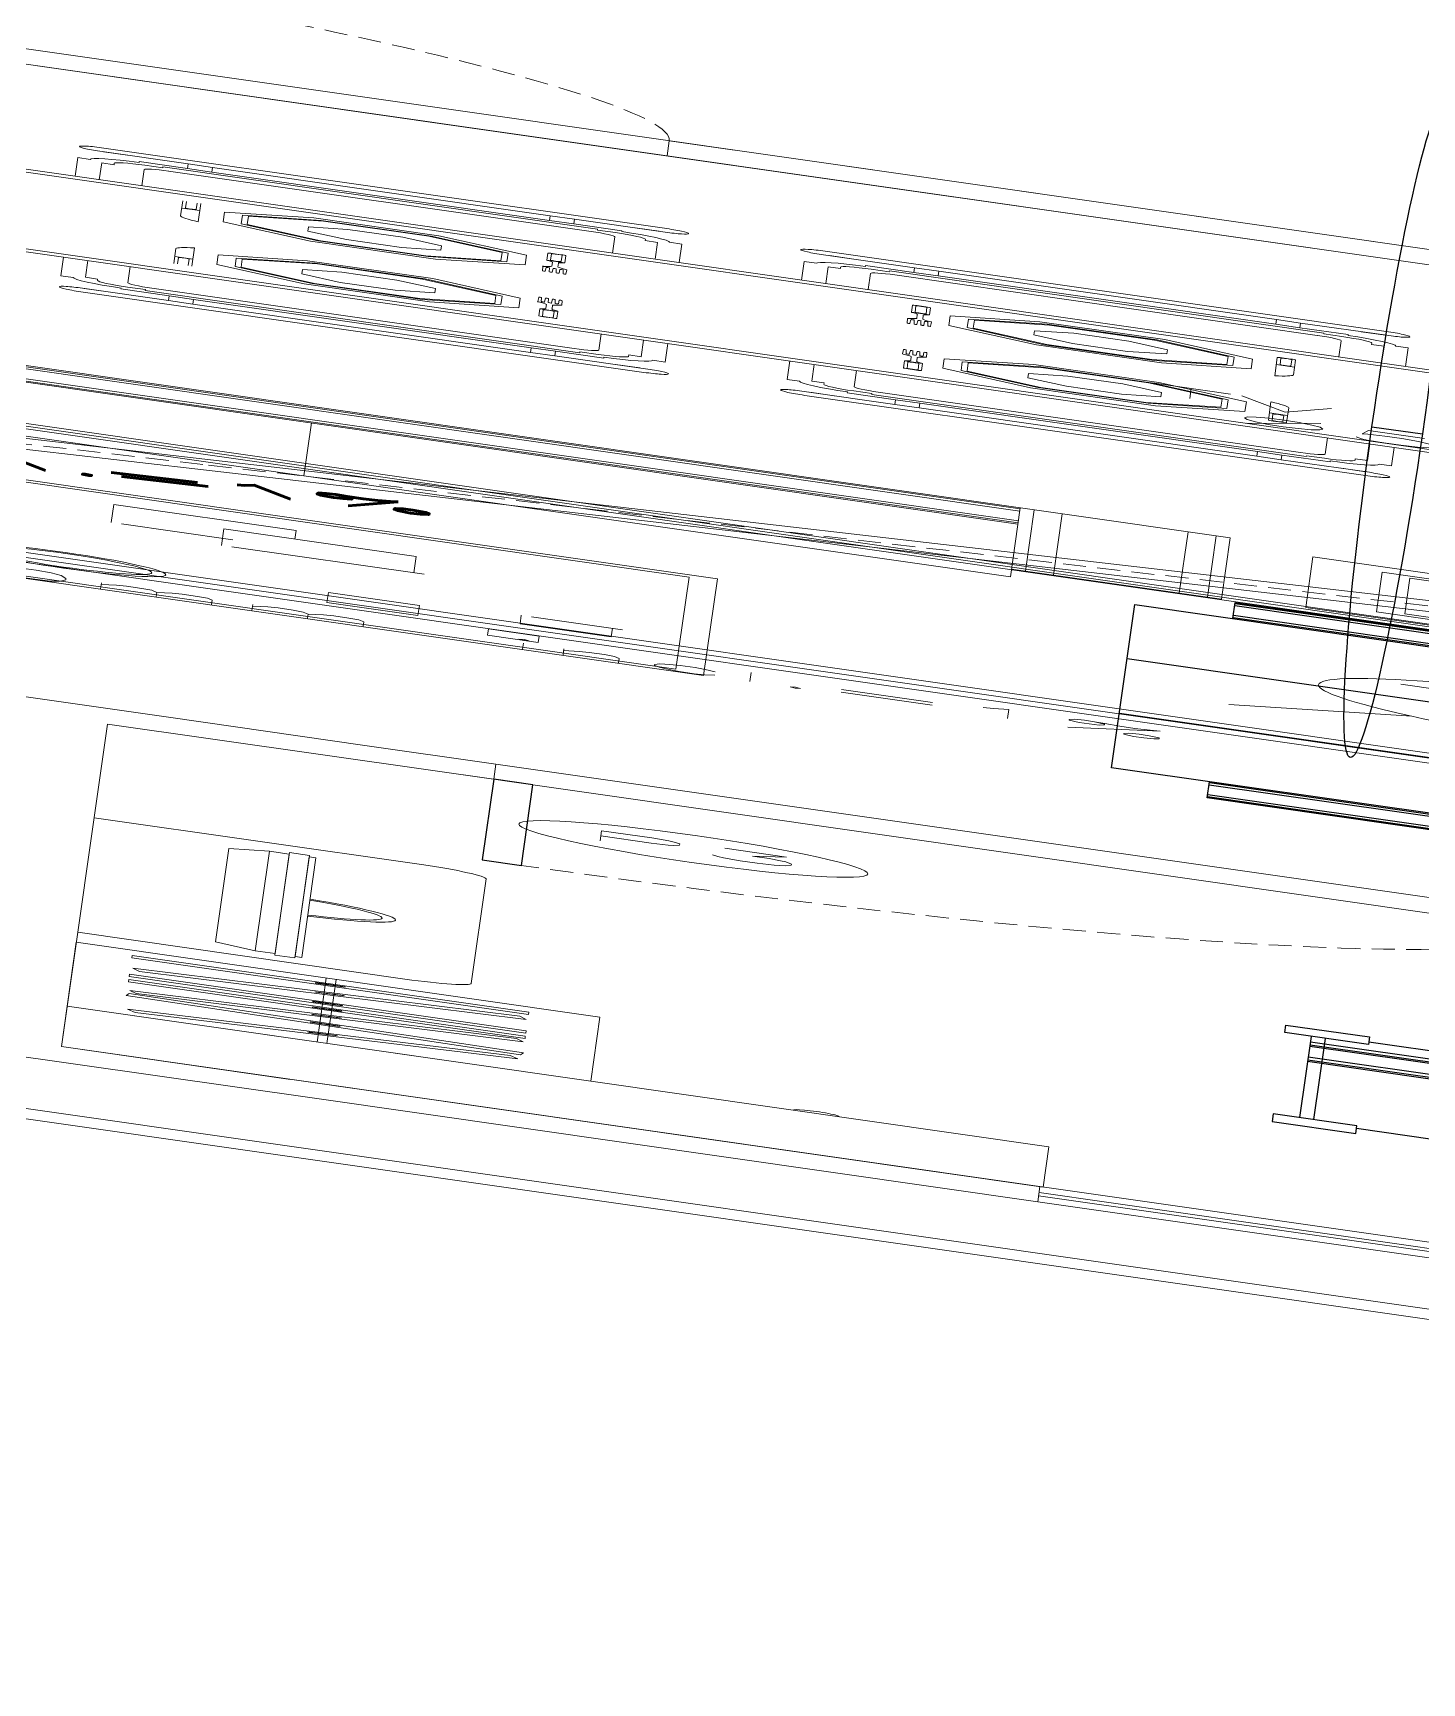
# Model space of a CAD drawing. Header units: millimetres. Extents: x -361192058 to 101130107379, y -14071650034 to 19218552450.
# Drawn here: x -124261.9 to -124199.5, y 39152.1 to 39226.3 of the extents above; entities that cross this region are included whole.
import ezdxf
from ezdxf.enums import TextEntityAlignment as Align

# ---------------------------------------------------------------- set-up
doc = ezdxf.new("R2010")
doc.units = ezdxf.units.MM
doc.header["$LTSCALE"] = 0.5
doc.linetypes.add('HIDDEN2', pattern=[0.1875, 0.125, -0.0625])
for name, color, linetype in [('02', 2, 'Continuous'), ('ARCO', 7, 'HIDDEN2'), ('CONEXAO_ESGOTO', 7, 'Continuous'), ('DIVERSOS', 4, 'Continuous'), ('ESQUADRIAS', 3, 'Continuous'), ('JANELAS_EXTERNO', 1, 'Continuous'), ('JANELAS_INTERNO', 2, 'Continuous'), ('MOBIL-I', 251, 'Continuous'), ('parede', 2, 'Continuous'), ('PISO', 8, 'Continuous'), ('TUBULAÇÃO_ESGOTO', 6, 'Continuous'), ('TXT_0', 7, 'Continuous'), ('TXT_1', 3, 'Continuous')]:
    doc.layers.add(name, color=color, linetype=linetype)
doc.styles.add('ADITIVOCAD', font='ROMANS.shx')
doc.styles.add('ROMANS', font='romans', dxfattribs={"height": 0.1})
doc.styles.get("Standard").update_dxf_attribs({"font": 'txt.shx', "height": 0.12})

# ---------------------------------------------------------------- blocks, each defined once
blk = doc.blocks.new('ADC_PE_AB1')
blk.add_lwpolyline([(0, -0.03), (1, -0.03), (1, 0), (0, 0)], close=True)
at = {"flags": 8}
blk.add_attdef('$PORTA', text='', height=0.09, dxfattribs=at).set_placement((0.5, -0.1569), align=Align.MIDDLE)
blk = doc.blocks.new('CamaSolteiroP_20')
for p, q in [((-40, -185.91), (-40, -4.09)), ((40, -4.09), (40, -185.91)), ((37.72, -189), (-37.72, -189)), ((37.72, -190), (-37.72, -190))]:
    blk.add_line(p, q)
at = {"color": 8}
for p, q in [((28.36, -36.99), (28.36, -190)), ((29.75, -36.99), (29.75, -190)), ((32.55, -36.99), (32.55, -190)), ((18.56, -39.59), (18.56, -190)), ((15.77, -41.86), (15.77, -190)), ((14.37, -42.5), (14.37, -190))]:
    blk.add_line(p, q, dxfattribs=at)
for points in [[(-44.82, -185.91), (-37.72, -185.91), (-37.72, -191.9), (-44.82, -191.9)], [(44.82, -185.91), (37.72, -185.91), (37.72, -191.9), (44.82, -191.9)]]:
    blk.add_lwpolyline(points, close=True)
blk = doc.blocks.new('s1')
for p, q in [((0.7674, 1.4896), (0.7674, 2.0988)), ((0.7674, 2.0988), (2.7072, 2.0988)), ((0.9277, 1.4148), (0.9277, 2.0988)), ((2.5469, 2.0988), (2.5469, 1.4148)), ((2.7072, 2.0988), (2.7072, 1.4896)), ((0.9277, 1.9385), (2.5469, 1.9385)), ((1.4675, 1.9385), (1.4675, 1.4148)), ((2.0072, 1.9385), (2.0072, 1.4148)), ((0.9277, 1.4896), (0.7674, 1.4896)), ((2.7072, 1.4896), (2.5469, 1.4896)), ((2.5469, 1.4148), (0.9277, 1.4148))]:
    blk.add_line(p, q)
at = {"layer": 'PISO'}
for p, q in [((0.7781, 1.4896), (0.7781, 2.0988)), ((0.7995, 1.4896), (0.7995, 2.0988)), ((0.8957, 1.4896), (0.8957, 2.0988)), ((0.9171, 1.4896), (0.9171, 2.0988)), ((2.5576, 2.0988), (2.5576, 1.4896)), ((2.579, 2.0988), (2.579, 1.4896)), ((2.6752, 2.0988), (2.6752, 1.4896)), ((2.6965, 2.0988), (2.6965, 1.4896)), ((0.9277, 2.0881), (2.5469, 2.0881)), ((0.9277, 2.0667), (2.5469, 2.0667)), ((0.9277, 1.9705), (2.5469, 1.9705)), ((0.9277, 1.9492), (2.5469, 1.9492))]:
    blk.add_line(p, q, dxfattribs=at)
blk = doc.blocks.new('Adh_Afn')
blk.add_line((-0.25, 0), (0.25, 0))
blk.add_circle((0, 0), 0.25)
at = {"flags": 8}
for tag, p in [('$AF', (0, 0.0703)), ('$DIAM', (0, -0.0909))]:
    blk.add_attdef(tag, text='', height=0.1, dxfattribs=at).set_placement(p, align=Align.MIDDLE)
blk = doc.blocks.new('APROVADO QUADRA 21.2 MBVII')
at = {"color": 8, "lineweight": 18}
for p, q in [((3992.7758, 2244.1972), (3992.7977, 2244.2034)), ((3992.7977, 2244.2034), (3992.88, 2243.912)), ((3992.9302, 2244.2057), (3992.902, 2243.9042)), ((3992.9528, 2244.2036), (3992.9246, 2243.9021)), ((3992.9302, 2244.2057), (3992.9528, 2244.2036)), ((3992.9609, 2244.1984), (3992.983, 2244.2036)), ((3992.983, 2244.2036), (3993.0526, 2243.9089)), ((3993.0647, 2244.2055), (3993.0647, 2243.9026)), ((3993.0647, 2244.2055), (3993.0874, 2244.2055)), ((3993.0874, 2244.2055), (3993.0874, 2243.9026)), ((3993.1187, 2244.2055), (3993.1187, 2243.9026)), ((3993.1187, 2244.2055), (3993.1414, 2244.2055)), ((3993.1414, 2244.2055), (3993.1414, 2243.9026)), ((3993.182, 2244.1984), (3993.2041, 2244.2036)), ((3993.2041, 2244.2036), (3993.2737, 2243.9089)), ((3993.3036, 2244.2055), (3993.3036, 2243.9026)), ((3993.3036, 2244.2055), (3993.3264, 2244.2055)), ((3993.3264, 2244.2055), (3993.3264, 2243.9026)), ((3992.7758, 2244.1972), (3992.8582, 2243.9058)), ((3992.9609, 2244.1984), (3993.0305, 2243.9037)), ((3993.182, 2244.1984), (3993.2516, 2243.9037)), ((3992.823, 2244.0649), (3992.8267, 2244.066)), ((3992.8292, 2244.0432), (3992.823, 2244.0649)), ((3992.8328, 2244.0442), (3992.8267, 2244.066)), ((3992.9245, 2244.0428), (3992.9266, 2244.0653)), ((3992.9266, 2244.0653), (3992.9303, 2244.0649)), ((3992.9282, 2244.0424), (3992.9303, 2244.0649)), ((3993.0023, 2244.0642), (3993.006, 2244.065)), ((3993.0075, 2244.0422), (3993.0023, 2244.0642)), ((3993.0112, 2244.043), (3993.006, 2244.065)), ((3993.0742, 2244.0427), (3993.0742, 2244.0654)), ((3993.0742, 2244.0654), (3993.078, 2244.0654)), ((3993.078, 2244.0427), (3993.078, 2244.0654)), ((3993.1281, 2244.0427), (3993.1281, 2244.0654)), ((3993.1281, 2244.0654), (3993.1319, 2244.0654)), ((3993.1319, 2244.0427), (3993.1319, 2244.0654)), ((3993.2234, 2244.0642), (3993.2271, 2244.065)), ((3993.2286, 2244.0422), (3993.2234, 2244.0642)), ((3993.2323, 2244.043), (3993.2271, 2244.065)), ((3993.3131, 2244.0427), (3993.3131, 2244.0654)), ((3993.3131, 2244.0654), (3993.3169, 2244.0654)), ((3993.3169, 2244.0427), (3993.3169, 2244.0654)), ((3992.7417, 2244.0579), (3993.3769, 2244.0579)), ((3992.7417, 2244.0503), (3993.3769, 2244.0503)), ((3992.8328, 2244.0442), (3992.8292, 2244.0432)), ((3992.9282, 2244.0424), (3992.9245, 2244.0428)), ((3993.0112, 2244.043), (3993.0075, 2244.0422)), ((3993.078, 2244.0427), (3993.0742, 2244.0427)), ((3993.1319, 2244.0427), (3993.1281, 2244.0427)), ((3993.2323, 2244.043), (3993.2286, 2244.0422)), ((3993.3169, 2244.0427), (3993.3131, 2244.0427)), ((3992.8582, 2243.9058), (3992.88, 2243.912)), ((3992.902, 2243.9042), (3992.9246, 2243.9021)), ((3993.0305, 2243.9037), (3993.0526, 2243.9089)), ((3993.0647, 2243.9026), (3993.0874, 2243.9026)), ((3993.1187, 2243.9026), (3993.1414, 2243.9026)), ((3993.2516, 2243.9037), (3993.2737, 2243.9089)), ((3993.3036, 2243.9026), (3993.3264, 2243.9026))]:
    blk.add_line(p, q, dxfattribs=at)
at = {"layer": '02', "color": 8, "lineweight": 18}
for p, q in [((4001.8417, 2244.7538), (4001.8417, 2241.2538)), ((3993.3776, 2244.2488), (3992.3417, 2244.2488)), ((3992.3417, 2244.2488), (3992.3417, 2243.4988)), ((3992.7417, 2243.8488), (3992.7417, 2244.2488)), ((3992.7417, 2244.2488), (3992.7417, 2243.9306)), ((3993.3776, 2244.2488), (3993.3776, 2243.8488)), ((3993.3776, 2243.8488), (3992.7417, 2243.8488)), ((3992.7417, 2243.4988), (3992.7417, 2243.8488)), ((3992.3417, 2243.4988), (3992.7417, 2243.4988))]:
    blk.add_line(p, q, dxfattribs=at)
blk.add_arc((3992.7433, 2243.6766), 0.0173, 264.5949, 95.4051, dxfattribs=at)
at = {"layer": 'ARCO', "color": 8, "lineweight": 18}
for centre, start, end in [((4001.9917, 2244.6908), 270, 360), ((3995.5417, 2243.9538), 180, 270)]:
    blk.add_arc(centre, 0.8, start, end, dxfattribs=at)
at = {"layer": 'DIVERSOS', "lineweight": 18}
blk.add_line((3997.2915, 2243.4115), (3997.4299, 2243.2732), dxfattribs=at)
blk.add_circle((3997.6067, 2243.0964), 0.25, dxfattribs=at)
at = {"layer": 'ESQUADRIAS', "color": 8, "lineweight": 18}
blk.add_lwpolyline([(3995.5417, 2244.0038), (3995.5417, 2243.9538), (3995.6917, 2243.9538), (3995.6917, 2244.0038)], dxfattribs=at)
at = {"layer": 'JANELAS_EXTERNO', "color": 8, "lineweight": 18}
for p, q in [((3992.1917, 2242.0013), (3992.1917, 2243.5013)), ((3992.3417, 2242.0013), (3992.3417, 2243.5013))]:
    blk.add_line(p, q, dxfattribs=at)
at = {"layer": 'JANELAS_INTERNO', "color": 8, "lineweight": 18}
for p, q in [((3992.2517, 2242.0013), (3992.2517, 2243.5013)), ((3992.2817, 2242.0013), (3992.2817, 2243.5013))]:
    blk.add_line(p, q, dxfattribs=at)
at = {"layer": 'MOBIL-I', "color": 8, "lineweight": 18}
for p, q in [((4000.0196, 2244.9366), (4000.0196, 2243.2652)), ((4000.0475, 2244.9366), (4000.0475, 2243.2652)), ((4000.7933, 2244.9366), (4000.7933, 2243.2652)), ((4000.8213, 2244.9366), (4000.8213, 2243.2652)), ((3998.912, 2243.4284), (3998.912, 2244.8285)), ((3998.228, 2244.6682), (3998.228, 2243.5887)), ((3998.7516, 2243.5887), (3998.7516, 2244.6682)), ((3998.7623, 2243.5887), (3998.7623, 2244.6682)), ((3998.7837, 2243.5887), (3998.7837, 2244.6682)), ((3998.8799, 2243.5887), (3998.8799, 2244.6682)), ((3998.9013, 2243.5887), (3998.9013, 2244.6682)), ((3996.843, 2244.4491), (3996.843, 2243.8078)), ((3997.8005, 2243.8078), (3997.8005, 2244.4491)), ((3996.8644, 2244.4278), (3996.8644, 2243.8292)), ((3997.7791, 2243.8292), (3997.7791, 2244.4278)), ((4000.0196, 2244.3316), (3999.835, 2244.3316)), ((3999.835, 2244.3222), (3999.835, 2244.3316)), ((4000.8213, 2244.3316), (4001.0058, 2244.3316)), ((4001.0058, 2244.3222), (4001.0058, 2244.3316)), ((3999.7427, 2244.2946), (3999.7427, 2244.313)), ((4000.0196, 2244.3132), (3999.8535, 2244.3132)), ((3999.8535, 2244.3038), (3999.8535, 2244.3132)), ((4000.8213, 2244.3132), (4000.9874, 2244.3132)), ((4000.9874, 2244.3038), (4000.9874, 2244.3132)), ((4001.0981, 2244.2946), (4001.0981, 2244.313)), ((3999.8396, 2244.3038), (3999.8535, 2244.3038)), ((4001.0012, 2244.3038), (4000.9874, 2244.3038)), ((3999.7889, 2244.2484), (3999.7889, 2244.2853)), ((3999.7981, 2244.2853), (3999.7889, 2244.2853)), ((3999.8165, 2244.2807), (3999.8165, 2244.2669)), ((3999.8581, 2244.2807), (4000.0196, 2244.2807)), ((4000.9828, 2244.2807), (4000.8213, 2244.2807)), ((4001.0243, 2244.2807), (4001.0243, 2244.2669)), ((4001.0428, 2244.2853), (4001.052, 2244.2853)), ((4001.052, 2244.2484), (4001.052, 2244.2853)), ((3997.5066, 2244.2676), (3997.6845, 2244.2676)), ((3997.6845, 2244.2676), (3997.6845, 2244.1284)), ((3999.8073, 2243.935), (3999.8073, 2244.2669)), ((3999.8165, 2244.2669), (3999.8073, 2244.2669)), ((3999.8396, 2244.2622), (3999.8396, 2243.9396)), ((4001.0012, 2244.2622), (4001.0012, 2243.9396)), ((4001.0243, 2244.2669), (4001.0335, 2244.2669)), ((4001.0335, 2243.935), (4001.0335, 2244.2669)), ((3993.4762, 2243.9988), (3993.4762, 2244.2488)), ((3994.6119, 2243.9988), (3994.6119, 2244.2488)), ((3997.5066, 2244.1747), (3997.5066, 2244.2598)), ((3999.7889, 2244.2484), (3999.7427, 2244.2484)), ((3999.7889, 2244.2299), (3999.7889, 2244.2484)), ((4000.1102, 2244.2485), (4000.2579, 2244.2485)), ((4000.112, 2244.2457), (4000.1748, 2244.2457)), ((4000.112, 2244.2374), (4000.1748, 2244.2374)), ((4000.1776, 2244.2429), (4000.1776, 2244.2402)), ((4000.1803, 2244.2485), (4000.1803, 2244.2346)), ((4000.7306, 2244.2485), (4000.5829, 2244.2485)), ((4000.6605, 2244.2485), (4000.6605, 2244.2346)), ((4000.6633, 2244.2429), (4000.6633, 2244.2402)), ((4000.7288, 2244.2457), (4000.666, 2244.2457)), ((4000.7288, 2244.2374), (4000.666, 2244.2374)), ((4001.052, 2244.2299), (4001.052, 2244.2484)), ((4001.052, 2244.2484), (4001.0981, 2244.2484)), ((3999.7889, 2244.2299), (3999.7427, 2244.2299)), ((3999.7889, 2243.9719), (3999.7889, 2244.2299)), ((4000.1102, 2244.2346), (4000.2911, 2244.2346)), ((4000.7306, 2244.2346), (4000.5498, 2244.2346)), ((4001.052, 2243.9719), (4001.052, 2244.2299)), ((4001.052, 2244.2299), (4001.0981, 2244.2299)), ((3997.437, 2244.1825), (3997.5994, 2244.1825)), ((3997.437, 2244.0279), (3997.437, 2244.1747)), ((3997.5994, 2244.1825), (3997.5994, 2244.0357)), ((3997.6845, 2244.1284), (3997.5994, 2244.1284)), ((3998.7516, 2244.1284), (3998.228, 2244.1284)), ((3997.0271, 2244.028), (3997.0271, 2244.0975)), ((3997.0271, 2244.0975), (3997.1277, 2244.0975)), ((3997.1277, 2244.0975), (3997.1277, 2244.028)), ((3997.1277, 2244.028), (3997.0271, 2244.028)), ((3997.5994, 2244.0357), (3997.437, 2244.0357)), ((3996.9343, 2243.9738), (3996.9962, 2243.9738)), ((3996.9343, 2243.9352), (3996.9343, 2243.9738)), ((3996.9962, 2243.9738), (3996.9962, 2243.9352)), ((3999.7889, 2243.9719), (3999.7427, 2243.9719)), ((3999.7889, 2243.9534), (3999.7889, 2243.9719)), ((4000.1065, 2243.966), (4000.1065, 2243.9596)), ((4000.1093, 2243.966), (4000.1093, 2243.9596)), ((4000.1102, 2243.9697), (4000.179, 2243.9697)), ((4000.1102, 2243.9669), (4000.1735, 2243.9669)), ((4000.1762, 2243.9642), (4000.1762, 2243.9614)), ((4000.179, 2243.9559), (4000.179, 2243.9697)), ((4000.1942, 2243.9651), (4000.2311, 2243.9651)), ((4000.2462, 2243.972), (4000.2886, 2243.9717)), ((4000.2496, 2243.9681), (4000.2496, 2243.968)), ((4000.2496, 2243.9628), (4000.2496, 2243.9628)), ((4000.252, 2243.9693), (4000.2886, 2243.9696)), ((4000.252, 2243.9668), (4000.2886, 2243.9665)), ((4000.252, 2243.964), (4000.2886, 2243.9643)), ((4000.252, 2243.9616), (4000.2886, 2243.9612)), ((4000.2911, 2243.9706), (4000.2911, 2243.9706)), ((4000.2911, 2243.9654), (4000.2911, 2243.9654)), ((4000.5498, 2243.9706), (4000.5498, 2243.9706)), ((4000.5498, 2243.9654), (4000.5498, 2243.9654)), ((4000.5947, 2243.972), (4000.5523, 2243.9717)), ((4000.5888, 2243.9693), (4000.5523, 2243.9696)), ((4000.5888, 2243.9668), (4000.5523, 2243.9665)), ((4000.5888, 2243.964), (4000.5523, 2243.9643)), ((4000.5888, 2243.9616), (4000.5523, 2243.9612)), ((4000.5913, 2243.9681), (4000.5913, 2243.968)), ((4000.5913, 2243.9628), (4000.5913, 2243.9628)), ((4000.6467, 2243.9651), (4000.6097, 2243.9651)), ((4000.7306, 2243.9697), (4000.6618, 2243.9697)), ((4000.6618, 2243.9559), (4000.6618, 2243.9697)), ((4000.6646, 2243.9642), (4000.6646, 2243.9614)), ((4000.7306, 2243.9669), (4000.6674, 2243.9669)), ((4000.7316, 2243.966), (4000.7316, 2243.9596)), ((4000.7343, 2243.966), (4000.7343, 2243.9596)), ((4001.052, 2243.9534), (4001.052, 2243.9719)), ((4001.052, 2243.9719), (4001.0981, 2243.9719)), ((3997.089, 2243.9507), (3997.1741, 2243.9507)), ((3997.089, 2243.8811), (3997.089, 2243.9507)), ((3999.7889, 2243.9534), (3999.7427, 2243.9534)), ((3999.7889, 2243.9165), (3999.7889, 2243.9534)), ((4000.1102, 2243.9586), (4000.1735, 2243.9586)), ((4000.1102, 2243.9559), (4000.179, 2243.9559)), ((4000.1942, 2243.9605), (4000.2311, 2243.9605)), ((4000.2462, 2243.9536), (4000.2886, 2243.9539)), ((4000.2496, 2243.9576), (4000.2496, 2243.9575)), ((4000.252, 2243.9588), (4000.2886, 2243.9591)), ((4000.252, 2243.9563), (4000.2886, 2243.956)), ((4000.2911, 2243.9602), (4000.2911, 2243.9602)), ((4000.2911, 2243.955), (4000.2911, 2243.9549)), ((4000.5498, 2243.9602), (4000.5498, 2243.9602)), ((4000.5498, 2243.955), (4000.5498, 2243.9549)), ((4000.5888, 2243.9588), (4000.5523, 2243.9591)), ((4000.5888, 2243.9563), (4000.5523, 2243.956)), ((4000.5947, 2243.9536), (4000.5523, 2243.9539)), ((4000.5913, 2243.9576), (4000.5913, 2243.9575)), ((4000.6467, 2243.9605), (4000.6097, 2243.9605)), ((4000.7306, 2243.9559), (4000.6618, 2243.9559)), ((4000.7306, 2243.9586), (4000.6674, 2243.9586)), ((4001.052, 2243.9165), (4001.052, 2243.9534)), ((4001.052, 2243.9534), (4001.0981, 2243.9534)), ((4001.9917, 2242.0515), (4001.9917, 2243.9561)), ((3993.5262, 2243.9488), (3994.5619, 2243.9488)), ((3997.1741, 2243.9428), (3997.1741, 2243.8733)), ((3996.9962, 2243.9352), (3996.9343, 2243.9352)), ((3999.8165, 2243.935), (3999.8073, 2243.935)), ((3999.8165, 2243.9211), (3999.8165, 2243.935)), ((4001.0243, 2243.935), (4001.0335, 2243.935)), ((4001.0243, 2243.9211), (4001.0243, 2243.935)), ((3999.7981, 2243.9165), (3999.7889, 2243.9165)), ((3999.8581, 2243.9211), (4000.0196, 2243.9211)), ((4000.9828, 2243.9211), (4000.8213, 2243.9211)), ((4001.0428, 2243.9165), (4001.052, 2243.9165)), ((3999.7427, 2243.8885), (3999.7427, 2243.907)), ((4001.0981, 2243.8885), (4001.0981, 2243.907)), ((3999.8396, 2243.8981), (3999.8535, 2243.8981)), ((3999.8535, 2243.8981), (3999.8535, 2243.8886)), ((4000.0196, 2243.8886), (3999.8535, 2243.8886)), ((4000.8213, 2243.8886), (4000.9874, 2243.8886)), ((4000.9874, 2243.8981), (4000.9874, 2243.8886)), ((4001.0012, 2243.8981), (4000.9874, 2243.8981)), ((3997.1741, 2243.8811), (3997.089, 2243.8811)), ((3999.835, 2243.8796), (3999.835, 2243.8702)), ((4001.0058, 2243.8796), (4001.0058, 2243.8702)), ((3999.7252, 2243.8664), (3999.7242, 2243.8664)), ((4000.0196, 2243.8702), (3999.835, 2243.8702)), ((4000.8213, 2243.8702), (4001.0058, 2243.8702)), ((4001.1157, 2243.8664), (4001.1166, 2243.8664)), ((3996.8644, 2243.8292), (3997.7791, 2243.8292)), ((3996.843, 2243.8078), (3997.8005, 2243.8078)), ((3999.7252, 2243.7806), (3999.7242, 2243.7806)), ((4000.0196, 2243.7768), (3999.835, 2243.7768)), ((3999.835, 2243.7674), (3999.835, 2243.7768)), ((4000.8213, 2243.7768), (4001.0058, 2243.7768)), ((4001.0058, 2243.7674), (4001.0058, 2243.7768)), ((4001.1157, 2243.7806), (4001.1166, 2243.7806)), ((3999.7427, 2243.7585), (3999.7427, 2243.74)), ((4000.0196, 2243.7583), (3999.8535, 2243.7583)), ((3999.8535, 2243.7489), (3999.8535, 2243.7583)), ((4000.8213, 2243.7583), (4000.9874, 2243.7583)), ((4000.9874, 2243.7489), (4000.9874, 2243.7583)), ((4001.0981, 2243.7585), (4001.0981, 2243.74)), ((3999.8396, 2243.7489), (3999.8535, 2243.7489)), ((4001.0012, 2243.7489), (4000.9874, 2243.7489)), ((3999.7889, 2243.7305), (3999.7889, 2243.6936)), ((3999.7981, 2243.7305), (3999.7889, 2243.7305)), ((3999.8165, 2243.7259), (3999.8165, 2243.712)), ((3999.8581, 2243.7259), (4000.0196, 2243.7259)), ((4000.9828, 2243.7259), (4000.8213, 2243.7259)), ((4001.0243, 2243.7259), (4001.0243, 2243.712)), ((4001.0428, 2243.7305), (4001.052, 2243.7305)), ((4001.052, 2243.7305), (4001.052, 2243.6936)), ((3999.8073, 2243.712), (3999.8073, 2243.3801)), ((3999.8165, 2243.712), (3999.8073, 2243.712)), ((4001.0243, 2243.712), (4001.0335, 2243.712)), ((4001.0335, 2243.712), (4001.0335, 2243.3801)), ((3999.8396, 2243.3848), (3999.8396, 2243.7074)), ((4001.0012, 2243.3848), (4001.0012, 2243.7074)), ((3999.7889, 2243.6936), (3999.7427, 2243.6936)), ((3999.7889, 2243.6936), (3999.7889, 2243.6751)), ((4000.1065, 2243.681), (4000.1065, 2243.6874)), ((4000.1093, 2243.681), (4000.1093, 2243.6874)), ((4000.1102, 2243.6911), (4000.179, 2243.6911)), ((4000.1102, 2243.6884), (4000.1735, 2243.6884)), ((4000.179, 2243.6911), (4000.179, 2243.6773)), ((4000.2462, 2243.6934), (4000.2886, 2243.6931)), ((4000.2496, 2243.6894), (4000.2496, 2243.6895)), ((4000.252, 2243.6907), (4000.2886, 2243.691)), ((4000.252, 2243.6882), (4000.2886, 2243.6878)), ((4000.2911, 2243.692), (4000.2911, 2243.6921)), ((4000.5498, 2243.692), (4000.5498, 2243.6921)), ((4000.5947, 2243.6934), (4000.5523, 2243.6931)), ((4000.5888, 2243.6907), (4000.5523, 2243.691)), ((4000.5888, 2243.6882), (4000.5523, 2243.6878)), ((4000.5913, 2243.6894), (4000.5913, 2243.6895)), ((4000.6618, 2243.6911), (4000.6618, 2243.6773)), ((4000.7306, 2243.6911), (4000.6618, 2243.6911)), ((4000.7306, 2243.6884), (4000.6674, 2243.6884)), ((4000.7316, 2243.681), (4000.7316, 2243.6874)), ((4000.7343, 2243.681), (4000.7343, 2243.6874)), ((4001.052, 2243.6936), (4001.052, 2243.6751)), ((4001.052, 2243.6936), (4001.0981, 2243.6936)), ((3999.7889, 2243.6751), (3999.7427, 2243.6751)), ((3999.7889, 2243.6751), (3999.7889, 2243.4171)), ((4000.1102, 2243.68), (4000.1735, 2243.68)), ((4000.1102, 2243.6773), (4000.179, 2243.6773)), ((4000.1762, 2243.6828), (4000.1762, 2243.6856)), ((4000.1942, 2243.6865), (4000.2311, 2243.6865)), ((4000.1942, 2243.6819), (4000.2311, 2243.6819)), ((4000.2462, 2243.675), (4000.2886, 2243.6753)), ((4000.2496, 2243.6842), (4000.2496, 2243.6842)), ((4000.2496, 2243.6789), (4000.2496, 2243.679)), ((4000.252, 2243.6854), (4000.2886, 2243.6858)), ((4000.252, 2243.683), (4000.2886, 2243.6826)), ((4000.252, 2243.6802), (4000.2886, 2243.6805)), ((4000.252, 2243.6777), (4000.2886, 2243.6774)), ((4000.2911, 2243.6868), (4000.2911, 2243.6868)), ((4000.2911, 2243.6816), (4000.2911, 2243.6816)), ((4000.2911, 2243.6763), (4000.2911, 2243.6764)), ((4000.5498, 2243.6868), (4000.5498, 2243.6868)), ((4000.5498, 2243.6816), (4000.5498, 2243.6816)), ((4000.5498, 2243.6763), (4000.5498, 2243.6764)), ((4000.5888, 2243.6854), (4000.5523, 2243.6858)), ((4000.5888, 2243.683), (4000.5523, 2243.6826)), ((4000.5888, 2243.6802), (4000.5523, 2243.6805)), ((4000.5888, 2243.6777), (4000.5523, 2243.6774)), ((4000.5947, 2243.675), (4000.5523, 2243.6753)), ((4000.5913, 2243.6842), (4000.5913, 2243.6842)), ((4000.5913, 2243.6789), (4000.5913, 2243.679)), ((4000.6467, 2243.6865), (4000.6097, 2243.6865)), ((4000.6467, 2243.6819), (4000.6097, 2243.6819)), ((4000.7306, 2243.6773), (4000.6618, 2243.6773)), ((4000.6646, 2243.6828), (4000.6646, 2243.6856)), ((4000.7306, 2243.68), (4000.6674, 2243.68)), ((4001.052, 2243.6751), (4001.052, 2243.4171)), ((4001.052, 2243.6751), (4001.0981, 2243.6751)), ((3998.228, 2243.5887), (3998.912, 2243.5887)), ((3998.3028, 2243.5887), (3998.3028, 2243.4284)), ((3998.3028, 2243.578), (3998.912, 2243.578)), ((3998.3028, 2243.5567), (3998.912, 2243.5567)), ((3998.3028, 2243.4605), (3998.912, 2243.4605)), ((3998.3028, 2243.4391), (3998.912, 2243.4391)), ((3998.3028, 2243.4284), (3998.912, 2243.4284)), ((3999.7889, 2243.4171), (3999.7427, 2243.4171)), ((3999.7889, 2243.4171), (3999.7889, 2243.3986)), ((4001.052, 2243.4171), (4001.052, 2243.3986)), ((4001.052, 2243.4171), (4001.0981, 2243.4171)), ((4000.1065, 2243.4022), (4000.1065, 2243.4087)), ((4000.1093, 2243.4041), (4000.1093, 2243.4068)), ((4000.1102, 2243.4124), (4000.2911, 2243.4124)), ((4000.112, 2243.4096), (4000.1748, 2243.4096)), ((4000.112, 2243.4013), (4000.1748, 2243.4013)), ((4000.1776, 2243.4041), (4000.1776, 2243.4068)), ((4000.1803, 2243.3985), (4000.1803, 2243.4124)), ((4000.7306, 2243.4124), (4000.5498, 2243.4124)), ((4000.6605, 2243.3985), (4000.6605, 2243.4124)), ((4000.6633, 2243.4041), (4000.6633, 2243.4068)), ((4000.7288, 2243.4096), (4000.666, 2243.4096)), ((4000.7288, 2243.4013), (4000.666, 2243.4013)), ((4000.7316, 2243.4041), (4000.7316, 2243.4068)), ((4000.7343, 2243.4022), (4000.7343, 2243.4087)), ((3999.7889, 2243.3986), (3999.7427, 2243.3986)), ((3999.7889, 2243.3986), (3999.7889, 2243.3617)), ((4000.1102, 2243.3985), (4000.2579, 2243.3985)), ((4000.7306, 2243.3985), (4000.5829, 2243.3985)), ((4001.052, 2243.3986), (4001.052, 2243.3617)), ((4001.052, 2243.3986), (4001.0981, 2243.3986)), ((3999.8165, 2243.3801), (3999.8073, 2243.3801)), ((3999.8165, 2243.3663), (3999.8165, 2243.3801)), ((4001.0243, 2243.3663), (4001.0243, 2243.3801)), ((4001.0243, 2243.3801), (4001.0335, 2243.3801)), ((3999.8581, 2243.3663), (4000.0196, 2243.3663)), ((4000.9828, 2243.3663), (4000.8213, 2243.3663)), ((3999.7427, 2243.3524), (3999.7427, 2243.3339)), ((3999.7981, 2243.3617), (3999.7889, 2243.3617)), ((4001.0428, 2243.3617), (4001.052, 2243.3617)), ((4001.0981, 2243.3524), (4001.0981, 2243.3339)), ((3999.8396, 2243.3432), (3999.8535, 2243.3432)), ((3999.8535, 2243.3432), (3999.8535, 2243.3338)), ((4000.9874, 2243.3432), (4000.9874, 2243.3338)), ((4001.0012, 2243.3432), (4000.9874, 2243.3432)), ((4000.0196, 2243.3338), (3999.8535, 2243.3338)), ((4000.8213, 2243.3338), (4000.9874, 2243.3338)), ((3999.835, 2243.3248), (3999.835, 2243.3154)), ((4000.0196, 2243.3154), (3999.835, 2243.3154)), ((4000.8213, 2243.3154), (4001.0058, 2243.3154)), ((4001.0058, 2243.3248), (4001.0058, 2243.3154))]:
    blk.add_line(p, q, dxfattribs=at)
for points in [[(3999.7058, 2243.8849), (3999.7058, 2244.3132, -0.414214), (3999.7242, 2244.3316), (3999.7252, 2244.3316, -0.414214), (3999.7427, 2244.3141), (3999.7427, 2244.2484, -0.414214)], [(4001.1351, 2243.8849), (4001.1351, 2244.3132, 0.414214), (4001.1166, 2244.3316), (4001.1157, 2244.3316, 0.414214), (4001.0981, 2244.3141), (4001.0981, 2244.2484, 0.414214)], [(3999.7427, 2244.2484), (3999.7427, 2244.2299, -0.414214)], [(4001.0981, 2244.2484), (4001.0981, 2244.2299, 0.414214)], [(3999.7427, 2244.2299), (3999.7427, 2243.9719, -0.414214)], [(4001.0981, 2244.2299), (4001.0981, 2243.9719, 0.414214)], [(3999.7427, 2243.9719), (3999.7427, 2243.9534, -0.414214)], [(4001.0981, 2243.9719), (4001.0981, 2243.9534, 0.414214)], [(3999.7427, 2243.9534), (3999.7427, 2243.884, -0.414214), (3999.7252, 2243.8664)], [(4001.0981, 2243.9534), (4001.0981, 2243.884, 0.414214), (4001.1157, 2243.8664)], [(3999.7242, 2243.8664, -0.414214), (3999.7058, 2243.8849, -0.414214)], [(4001.1166, 2243.8664, 0.414214), (4001.1351, 2243.8849, 0.414214)], [(3999.7242, 2243.7806, 0.414214), (3999.7058, 2243.7621, 0.414214)], [(3999.7427, 2243.6936), (3999.7427, 2243.763, 0.414214), (3999.7252, 2243.7806)], [(4001.0981, 2243.6936), (4001.0981, 2243.763, -0.414214), (4001.1157, 2243.7806)], [(4001.1166, 2243.7806, -0.414214), (4001.1351, 2243.7621, -0.414214)], [(3999.7058, 2243.7621), (3999.7058, 2243.3338, 0.414214), (3999.7242, 2243.3154), (3999.7252, 2243.3154, 0.414214), (3999.7427, 2243.3329), (3999.7427, 2243.3986, 0.414214)], [(4001.1351, 2243.7621), (4001.1351, 2243.3338, -0.414214), (4001.1166, 2243.3154), (4001.1157, 2243.3154, -0.414214), (4001.0981, 2243.3329), (4001.0981, 2243.3986, -0.414214)], [(3999.7427, 2243.6751), (3999.7427, 2243.6936, 0.414214)], [(4001.0981, 2243.6751), (4001.0981, 2243.6936, -0.414214)], [(3999.7427, 2243.4171), (3999.7427, 2243.6751, 0.414214)], [(4001.0981, 2243.4171), (4001.0981, 2243.6751, -0.414214)], [(3999.7427, 2243.3986), (3999.7427, 2243.4171, 0.414214)], [(4001.0981, 2243.3986), (4001.0981, 2243.4171, -0.414214)]]:
    blk.add_lwpolyline(points, format="xyb", dxfattribs=at)
for points in [[(4000.256, 2244.2161), (4000.3236, 2244.1486), (4000.3236, 2244.053), (4000.256, 2243.9854), (4000.1604, 2243.9854), (4000.0928, 2244.053), (4000.0928, 2244.1486), (4000.1604, 2244.2161)], [(4000.5849, 2244.2161), (4000.5173, 2244.1486), (4000.5173, 2244.053), (4000.5849, 2243.9854), (4000.6804, 2243.9854), (4000.748, 2244.053), (4000.748, 2244.1486), (4000.6804, 2244.2161)], [(4000.2502, 2244.2023), (4000.3097, 2244.1428), (4000.3097, 2244.0587), (4000.2502, 2243.9993), (4000.1661, 2243.9993), (4000.1067, 2244.0587), (4000.1067, 2244.1428), (4000.1661, 2244.2023)], [(4000.5906, 2244.2023), (4000.5311, 2244.1428), (4000.5311, 2244.0587), (4000.5906, 2243.9993), (4000.6747, 2243.9993), (4000.7342, 2244.0587), (4000.7342, 2244.1428), (4000.6747, 2244.2023)], [(4000.2483, 2244.1977), (4000.3051, 2244.1409), (4000.3051, 2244.0606), (4000.2483, 2244.0039), (4000.1681, 2244.0039), (4000.1113, 2244.0606), (4000.1113, 2244.1409), (4000.1681, 2244.1977)], [(4000.5925, 2244.1977), (4000.5357, 2244.1409), (4000.5357, 2244.0606), (4000.5925, 2244.0039), (4000.6728, 2244.0039), (4000.7296, 2244.0606), (4000.7296, 2244.1409), (4000.6728, 2244.1977)], [(4000.2292, 2244.1515), (4000.259, 2244.1218), (4000.259, 2244.0798), (4000.2292, 2244.05), (4000.1872, 2244.05), (4000.1574, 2244.0798), (4000.1574, 2244.1218), (4000.1872, 2244.1515)], [(4000.6116, 2244.1515), (4000.5819, 2244.1218), (4000.5819, 2244.0798), (4000.6116, 2244.05), (4000.6537, 2244.05), (4000.6834, 2244.0798), (4000.6834, 2244.1218), (4000.6537, 2244.1515)], [(3993.5737, 2244.1446), (3993.5432, 2244.114), (3994.5306, 2244.114), (3994.5, 2244.1446)], [(3993.5432, 2244.114), (3993.5432, 2244.0988), (3994.5306, 2244.0988), (3994.5306, 2244.114)], [(3993.5279, 2244.0988), (3993.5279, 2244.0835), (3994.5459, 2244.0835), (3994.5459, 2244.0988)], [(3993.5432, 2244.0835), (3993.5432, 2244.0784), (3994.5306, 2244.0784), (3994.5306, 2244.0835)], [(4000.256, 2243.4308), (4000.3236, 2243.4984), (4000.3236, 2243.594), (4000.256, 2243.6616), (4000.1604, 2243.6616), (4000.0928, 2243.594), (4000.0928, 2243.4984), (4000.1604, 2243.4308)], [(4000.5849, 2243.4308), (4000.5173, 2243.4984), (4000.5173, 2243.594), (4000.5849, 2243.6616), (4000.6804, 2243.6616), (4000.748, 2243.594), (4000.748, 2243.4984), (4000.6804, 2243.4308)], [(4000.2502, 2243.4447), (4000.3097, 2243.5042), (4000.3097, 2243.5883), (4000.2502, 2243.6477), (4000.1661, 2243.6477), (4000.1067, 2243.5883), (4000.1067, 2243.5042), (4000.1661, 2243.4447)], [(4000.2483, 2243.4493), (4000.3051, 2243.5061), (4000.3051, 2243.5863), (4000.2483, 2243.6431), (4000.1681, 2243.6431), (4000.1113, 2243.5863), (4000.1113, 2243.5061), (4000.1681, 2243.4493)], [(4000.5906, 2243.4447), (4000.5311, 2243.5042), (4000.5311, 2243.5883), (4000.5906, 2243.6477), (4000.6747, 2243.6477), (4000.7342, 2243.5883), (4000.7342, 2243.5042), (4000.6747, 2243.4447)], [(4000.5925, 2243.4493), (4000.5357, 2243.5061), (4000.5357, 2243.5863), (4000.5925, 2243.6431), (4000.6728, 2243.6431), (4000.7296, 2243.5863), (4000.7296, 2243.5061), (4000.6728, 2243.4493)], [(4000.2292, 2243.4954), (4000.259, 2243.5252), (4000.259, 2243.5672), (4000.2292, 2243.597), (4000.1872, 2243.597), (4000.1574, 2243.5672), (4000.1574, 2243.5252), (4000.1872, 2243.4954)], [(4000.6116, 2243.4954), (4000.5819, 2243.5252), (4000.5819, 2243.5672), (4000.6116, 2243.597), (4000.6537, 2243.597), (4000.6834, 2243.5672), (4000.6834, 2243.5252), (4000.6537, 2243.4954)], [(3998.8435, 2242.8621), (3998.8435, 2243.3644), (3998.3411, 2243.3644), (3998.3411, 2242.8621)], [(3998.79, 2242.9155), (3998.79, 2243.311), (3998.3946, 2243.311), (3998.3946, 2242.9155)], [(3998.7686, 2242.9369), (3998.7686, 2243.2896), (3998.416, 2243.2896), (3998.416, 2242.9369)]]:
    blk.add_lwpolyline(points, close=True, dxfattribs=at)
for radius in [0.0773, 0.0666]:
    blk.add_circle((3997.0735, 2244.2985), radius, dxfattribs=at)
for centre, radius, start, end in [((3999.835, 2244.2853), 0.0369, 90, 180), ((4001.0058, 2244.2853), 0.0369, 0, 90), ((3999.8396, 2244.2807), 0.0231, 90, 180), ((4001.0012, 2244.2807), 0.0231, 0, 90), ((3999.8581, 2244.2622), 0.0185, 90, 180), ((4000.9828, 2244.2622), 0.0185, 0, 90), ((4000.1748, 2244.2429), 0.00277, 0, 90), ((4000.1748, 2244.2402), 0.00277, 270, 0), ((4000.2542, 2244.193), 0.0556, 48.4965, 86.1968), ((4000.5866, 2244.193), 0.0556, 93.8032, 131.5035), ((4000.666, 2244.2429), 0.00277, 90, 180), ((4000.666, 2244.2402), 0.00277, 180, 270), ((3994.0369, 2244.0988), 0.0865, 193.6117, 346.3883), ((3994.0369, 2244.0988), 0.0763, 195.4696, 344.5304), ((3993.5262, 2243.9988), 0.05, 180, 270), ((3994.5619, 2243.9988), 0.05, 270, 0), ((4000.1102, 2243.966), 0.00369, 90, 180), ((4000.1102, 2243.966), 0.000923, 90, 180), ((4000.1735, 2243.9642), 0.00277, 0, 90), ((4000.179, 2243.9662), 0.00355, 50.6395, 90), ((4000.1922, 2243.9823), 0.0173, 230.6395, 276.532), ((4000.2227, 2243.9992), 0.0351, 283.8223, 307.3866), ((4000.2462, 2243.9685), 0.00355, 90, 127.3866), ((4000.2519, 2243.9664), 0.00283, 87.1971, 144.9426), ((4000.2519, 2243.9696), 0.00283, 215.0574, 272.8029), ((4000.2519, 2243.9612), 0.00283, 87.1971, 144.9426), ((4000.2519, 2243.9644), 0.00283, 215.0574, 272.8029), ((4000.289, 2243.9692), 0.00253, 34.6465, 100.1299), ((4000.289, 2243.9721), 0.00253, 259.8701, 325.3535), ((4000.289, 2243.964), 0.00252, 34.9237, 100.5667), ((4000.289, 2243.9668), 0.00253, 259.8701, 325.3535), ((4000.5518, 2243.9692), 0.00253, 79.8701, 145.3535), ((4000.5518, 2243.9721), 0.00253, 214.6465, 280.1299), ((4000.5518, 2243.964), 0.00252, 79.4333, 145.0763), ((4000.5518, 2243.9668), 0.00253, 214.6465, 280.1299), ((4000.589, 2243.9664), 0.00283, 35.0574, 92.8029), ((4000.589, 2243.9696), 0.00283, 267.1971, 324.9426), ((4000.589, 2243.9612), 0.00283, 35.0574, 92.8029), ((4000.589, 2243.9644), 0.00283, 267.1971, 324.9426), ((4000.5947, 2243.9685), 0.00355, 52.6134, 90), ((4000.6181, 2243.9992), 0.0351, 232.6134, 256.1777), ((4000.6486, 2243.9823), 0.0173, 263.468, 309.3605), ((4000.6618, 2243.9662), 0.00355, 90, 129.3605), ((4000.6674, 2243.9642), 0.00277, 90, 180), ((4000.7306, 2243.966), 0.00369, 0, 90), ((4000.7306, 2243.966), 0.000923, 0, 90), ((4000.1102, 2243.9596), 0.00369, 180, 270), ((4000.1102, 2243.9596), 0.000923, 180, 270), ((4000.1735, 2243.9614), 0.00277, 270, 0), ((4000.179, 2243.9594), 0.00355, 270, 309.3605), ((4000.1922, 2243.9433), 0.0173, 83.468, 129.3605), ((4000.2227, 2243.9264), 0.0351, 52.6134, 76.1777), ((4000.2462, 2243.9571), 0.00355, 232.6134, 270), ((4000.2519, 2243.956), 0.00283, 87.1971, 144.9426), ((4000.2519, 2243.9592), 0.00283, 215.0574, 272.8029), ((4000.289, 2243.9587), 0.00253, 34.6465, 100.1299), ((4000.289, 2243.9616), 0.00251, 258.9956, 324.7965), ((4000.289, 2243.9535), 0.00253, 34.6465, 100.1299), ((4000.289, 2243.9564), 0.00251, 258.9956, 324.7965), ((4000.5518, 2243.9587), 0.00253, 79.8701, 145.3535), ((4000.5518, 2243.9616), 0.00251, 215.2035, 281.0044), ((4000.5518, 2243.9535), 0.00253, 79.8701, 145.3535), ((4000.5518, 2243.9564), 0.00251, 215.2035, 281.0044), ((4000.589, 2243.956), 0.00283, 35.0574, 92.8029), ((4000.589, 2243.9592), 0.00283, 267.1971, 324.9426), ((4000.5947, 2243.9571), 0.00355, 270, 307.3866), ((4000.6181, 2243.9264), 0.0351, 103.8223, 127.3866), ((4000.6486, 2243.9433), 0.0173, 50.6395, 96.532), ((4000.6618, 2243.9594), 0.00355, 230.6395, 270), ((4000.6674, 2243.9614), 0.00277, 180, 270), ((4000.7306, 2243.9596), 0.00369, 270, 0), ((4000.7306, 2243.9596), 0.000923, 270, 0), ((3999.8581, 2243.9396), 0.0185, 180, 270), ((4000.9828, 2243.9396), 0.0185, 270, 0), ((3999.835, 2243.9165), 0.0369, 180, 270), ((3999.8396, 2243.9211), 0.0231, 180, 270), ((4001.0012, 2243.9211), 0.0231, 270, 0), ((4001.0058, 2243.9165), 0.0369, 270, 0), ((3999.835, 2243.7305), 0.0369, 90, 180), ((4001.0058, 2243.7305), 0.0369, 0, 90), ((3999.8396, 2243.7259), 0.0231, 90, 180), ((4001.0012, 2243.7259), 0.0231, 0, 90), ((3999.8581, 2243.7074), 0.0185, 90, 180), ((4000.9828, 2243.7074), 0.0185, 0, 90), ((4000.1102, 2243.6874), 0.00369, 90, 180), ((4000.1102, 2243.6874), 0.000923, 90, 180), ((4000.1735, 2243.6856), 0.00277, 0, 90), ((4000.179, 2243.6876), 0.00355, 50.6395, 90), ((4000.1922, 2243.7037), 0.0173, 230.6395, 276.532), ((4000.2227, 2243.7206), 0.0351, 283.8223, 307.3866), ((4000.2462, 2243.6899), 0.00355, 90, 127.3866), ((4000.2519, 2243.6878), 0.00283, 87.1971, 144.9426), ((4000.2519, 2243.691), 0.00283, 215.0574, 272.8029), ((4000.289, 2243.6906), 0.00251, 35.2035, 101.0044), ((4000.289, 2243.6935), 0.00253, 259.8701, 325.3535), ((4000.289, 2243.6854), 0.00251, 35.2035, 101.0044), ((4000.5518, 2243.6906), 0.00251, 78.9956, 144.7965), ((4000.5518, 2243.6935), 0.00253, 214.6465, 280.1299), ((4000.5518, 2243.6854), 0.00251, 78.9956, 144.7965), ((4000.589, 2243.6878), 0.00283, 35.0574, 92.8029), ((4000.589, 2243.691), 0.00283, 267.1971, 324.9426), ((4000.5947, 2243.6899), 0.00355, 52.6134, 90), ((4000.6181, 2243.7206), 0.0351, 232.6134, 256.1777), ((4000.6486, 2243.7037), 0.0173, 263.468, 309.3605), ((4000.6618, 2243.6876), 0.00355, 90, 129.3605), ((4000.6674, 2243.6856), 0.00277, 90, 180), ((4000.7306, 2243.6874), 0.00369, 0, 90), ((4000.7306, 2243.6874), 0.000923, 0, 90), ((4000.1102, 2243.681), 0.00369, 180, 270), ((4000.1102, 2243.681), 0.000923, 180, 270), ((4000.1735, 2243.6828), 0.00277, 270, 0), ((4000.179, 2243.6808), 0.00355, 270, 309.3605), ((4000.1922, 2243.6647), 0.0173, 83.468, 129.3605), ((4000.2227, 2243.6478), 0.0351, 52.6134, 76.1777), ((4000.2462, 2243.6785), 0.00355, 232.6134, 270), ((4000.2519, 2243.6826), 0.00283, 87.1971, 144.9426), ((4000.2519, 2243.6858), 0.00283, 215.0574, 272.8029), ((4000.2519, 2243.6774), 0.00283, 87.1971, 144.9426), ((4000.2519, 2243.6806), 0.00283, 215.0574, 272.8029), ((4000.289, 2243.6882), 0.00253, 259.8701, 325.3535), ((4000.289, 2243.6802), 0.00253, 34.6465, 100.1299), ((4000.289, 2243.683), 0.00252, 259.4333, 325.0763), ((4000.289, 2243.6749), 0.00253, 34.6465, 100.1299), ((4000.289, 2243.6778), 0.00253, 259.8701, 325.3535), ((4000.5518, 2243.6882), 0.00253, 214.6465, 280.1299), ((4000.5518, 2243.6802), 0.00253, 79.8701, 145.3535), ((4000.5518, 2243.683), 0.00252, 214.9237, 280.5667), ((4000.5518, 2243.6749), 0.00253, 79.8701, 145.3535), ((4000.5518, 2243.6778), 0.00253, 214.6465, 280.1299), ((4000.589, 2243.6826), 0.00283, 35.0574, 92.8029), ((4000.589, 2243.6858), 0.00283, 267.1971, 324.9426), ((4000.589, 2243.6774), 0.00283, 35.0574, 92.8029), ((4000.589, 2243.6806), 0.00283, 267.1971, 324.9426), ((4000.5947, 2243.6785), 0.00355, 270, 307.3866), ((4000.6181, 2243.6478), 0.0351, 103.8223, 127.3866), ((4000.6486, 2243.6647), 0.0173, 50.6395, 96.532), ((4000.6618, 2243.6808), 0.00355, 230.6395, 270), ((4000.6674, 2243.6828), 0.00277, 180, 270), ((4000.7306, 2243.681), 0.00369, 270, 0), ((4000.7306, 2243.681), 0.000923, 270, 0), ((4000.1102, 2243.4087), 0.00369, 90, 180), ((4000.1102, 2243.4022), 0.00369, 180, 270), ((4000.112, 2243.4068), 0.00277, 90, 180), ((4000.112, 2243.4041), 0.00277, 180, 270), ((4000.1748, 2243.4068), 0.00277, 0, 90), ((4000.1748, 2243.4041), 0.00277, 270, 0), ((4000.2542, 2243.454), 0.0556, 273.8032, 311.5035), ((4000.5866, 2243.454), 0.0556, 228.4965, 266.1968), ((4000.666, 2243.4068), 0.00277, 90, 180), ((4000.666, 2243.4041), 0.00277, 180, 270), ((4000.7288, 2243.4068), 0.00277, 0, 90), ((4000.7288, 2243.4041), 0.00277, 270, 0), ((4000.7306, 2243.4087), 0.00369, 0, 90), ((4000.7306, 2243.4022), 0.00369, 270, 0), ((3999.8581, 2243.3848), 0.0185, 180, 270), ((4000.9828, 2243.3848), 0.0185, 270, 0), ((3999.8396, 2243.3663), 0.0231, 180, 270), ((4001.0012, 2243.3663), 0.0231, 270, 0), ((3999.835, 2243.3617), 0.0369, 180, 270), ((4001.0058, 2243.3617), 0.0369, 270, 0)]:
    blk.add_arc(centre, radius, start, end, dxfattribs=at)
at = {"layer": 'parede', "color": 8, "lineweight": 18}
for p, q in [((3995.6917, 2244.2038), (3995.6917, 2244.6038)), ((3992.1917, 2244.0538), (3992.1917, 2244.3988)), ((3992.3417, 2243.5013), (3992.3417, 2244.2488)), ((3992.3417, 2244.0738), (3992.3417, 2244.2488)), ((3995.5417, 2244.2488), (3992.3417, 2244.2488)), ((3995.5417, 2244.0038), (3995.5417, 2244.2488)), ((3995.6917, 2244.2038), (3995.6917, 2244.0538)), ((3992.1917, 2243.5013), (3992.1917, 2244.0538)), ((3995.6917, 2243.9538), (3995.6917, 2244.0538)), ((4001.8417, 2242.7538), (4001.8417, 2244.0538)), ((4001.9917, 2241.9538), (4001.9917, 2244.0538)), ((3995.5417, 2243.9538), (3995.6917, 2243.9538)), ((4001.9917, 2243.8908), (4001.8417, 2243.8908)), ((3992.3417, 2243.5013), (3992.1917, 2243.5013))]:
    blk.add_line(p, q, dxfattribs=at)
blk.add_lwpolyline([(4001.9917, 2243.8408), (4001.9917, 2243.8908), (4001.8417, 2243.8908), (4001.8417, 2243.8408)], dxfattribs=at)
at = {"layer": 'PISO', "color": 8, "lineweight": 18}
for p, q in [((3991.5917, 2244.9988), (3991.5917, 2241.2538)), ((3991.6917, 2244.8988), (3991.6917, 2241.2538)), ((4001.9917, 2244.8538), (4001.9917, 2244.0538)), ((4001.8417, 2244.6908), (4001.8417, 2244.0538)), ((3995.5417, 2244.0038), (3995.5417, 2243.1038)), ((3995.6917, 2244.0038), (3995.6917, 2243.1038))]:
    blk.add_line(p, q, dxfattribs=at)
blk.add_circle((3995.1417, 2243.7969), 0.1333, dxfattribs=at)
at = {"layer": 'TUBULAÇÃO_ESGOTO', "lineweight": 18}
for p, q in [((3998.2981, 2247.25), (3998.2981, 2241.5)), ((3998.3481, 2247.25), (3998.3481, 2241.5)), ((3998.2463, 2244.2174), (3997.2522, 2247.0479)), ((3996.9969, 2242.6276), (3996.9968, 2247.0313)), ((3997.0468, 2242.6276), (3997.0468, 2247.0313)), ((3997.0966, 2242.6276), (3997.0968, 2247.0313)), ((3998.152, 2244.1843), (3997.1578, 2247.0148)), ((3998.9393, 2242.2442), (3998.2463, 2244.2174)), ((3998.8333, 2242.2442), (3998.152, 2244.1843))]:
    blk.add_line(p, q, dxfattribs=at)
at = {"layer": 'TUBULAÇÃO_ESGOTO', "linetype": 'ByBlock', "lineweight": 18}
blk.add_line((3998.3231, 2247.25), (3998.3231, 2241.3731), dxfattribs=at)
at = {"layer": 'TUBULAÇÃO_ESGOTO', "linetype": 'HIDDEN2', "lineweight": 18}
for p, q in [((3997.205, 2247.0313), (3998.1991, 2244.2008)), ((3998.1991, 2244.2008), (3998.8863, 2242.2442))]:
    blk.add_line(p, q, dxfattribs=at)
at = {"layer": 'DIVERSOS', "lineweight": 18}
ref = blk.add_blockref('Adh_Afn', (4000.1896, 2243.3149), dxfattribs=dict(at, rotation=270))
ref.add_attrib('$AF', 'TV 02', dxfattribs={"layer": 'TXT_0', "height": 0.1, "rotation": 270, "style": 'ADITIVOCAD', "flags": 8}).set_placement((4000.2598, 2243.3149), align=Align.MIDDLE)
ref.add_attrib('$DIAM', '%%C50', dxfattribs={"layer": 'TXT_0', "height": 0.1, "rotation": 270, "style": 'ADITIVOCAD', "flags": 8}).set_placement((4000.0987, 2243.3149), align=Align.MIDDLE)
ref = blk.add_blockref('Adh_Afn', (3997.6067, 2243.0964), dxfattribs=dict(at, rotation=270))
ref.add_attrib('$AF', 'TV 01', dxfattribs={"layer": 'TXT_0', "height": 0.1, "rotation": 270, "style": 'ADITIVOCAD', "flags": 8}).set_placement((3997.6769, 2243.0964), align=Align.MIDDLE)
ref.add_attrib('$DIAM', '%%C50', dxfattribs={"layer": 'TXT_0', "height": 0.1, "rotation": 270, "style": 'ADITIVOCAD', "flags": 8}).set_placement((3997.5157, 2243.0964), align=Align.MIDDLE)
at = {"layer": 'ESQUADRIAS', "color": 8, "lineweight": 18}
ref = blk.add_blockref('ADC_PE_AB1', (3994.7417, 2243.9538), dxfattribs=dict(at, xscale=0.8000000000001819, zscale=0.8000000000001819))
ref.add_attrib('$PORTA', 'P3', dxfattribs={"layer": 'TXT_1', "height": 0.1, "rotation": 270, "flags": 8}).set_placement((3995.1417, 2243.7969), align=Align.MIDDLE)
at = {"layer": 'MOBIL-I', "color": 8, "lineweight": 18, "rotation": 180.0000000000219}
blk.add_blockref('s1', (3999.0591, 2244.9073), dxfattribs=at)
at = {"layer": 'MOBIL-I', "color": 8, "lineweight": 18, "xscale": -0.01066999999966356, "yscale": 0.01067000000011831, "zscale": 0.01067, "rotation": 180.0000022437301}
blk.add_blockref('CamaSolteiroP_20', (3993.7759, 2241.287), dxfattribs=at)
at = {"color": 0, "lineweight": 13, "flags": 8}
for p in [(4700.7247, 2280.1125), (4699.5738, 2277.8964), (4702.3546, 2276.195), (4703.6722, 2274.085), (4699.8445, 2272.2194), (4703.0488, 2270.137), (4703.0877, 2267.9803), (4700.6523, 2261.5216), (4700.7007, 2257.1593)]:
    blk.add_attdef('NIVEL', p, '', height=0.075, dxfattribs=at)
for rotation, width, p in [(90, 0.8, (4700.8205, 2275.7521)), (270, 0.6, (4703.8437, 2274.9021)), (90, 0.8, (4701.5575, 2268.5021)), (180, 0.6, (4651.1817, 2236.1931))]:
    blk.add_attdef('$PORTA', text='', height=0.09, rotation=rotation, dxfattribs=dict(at, width=width)).set_placement(p, align=Align.MIDDLE)
for p in [(4654.176, 2240.463), (4648.499, 2240.1923), (4637.8012, 2239.3845), (4633.4388, 2239.3361), (4656.3921, 2239.3121), (4652.4746, 2237.6822), (4646.4166, 2236.988), (4644.2598, 2236.9491), (4650.3646, 2236.3646)]:
    blk.add_attdef('NIVEL', p, '', height=0.075, rotation=270, dxfattribs=at)
at = {"color": 0, "lineweight": 13, "width": 0.8, "flags": 8}
for p in [(4652.0317, 2239.2163), (4644.7817, 2238.4793)]:
    blk.add_attdef('$PORTA', text='', height=0.09, dxfattribs=at).set_placement(p, align=Align.MIDDLE)
at = {"layer": 'CONEXAO_ESGOTO', "lineweight": 18, "style": 'ROMANS'}
blk.add_text(' %%C100mm', height=0.09, rotation=269.9495, dxfattribs=at).set_placement((3996.8473, 2244.3534), align=Align.CENTER)
for rotation, p in [(288.5892, (3997.8603, 2244.5015)), (269.9495, (3996.847, 2243.9615))]:
    blk.add_text('incl.=1%', height=0.09, rotation=rotation, dxfattribs=at).set_placement(p)

msp = doc.modelspace()

# ---------------------------------------------------------------- block references
at = {"layer": '02', "color": 0, "lineweight": 30, "xscale": -4.574818403918471, "yscale": -59.40450511825884, "zscale": 4.574818403918471, "rotation": 261.8606972171988}
msp.add_blockref('APROVADO QUADRA 21.2 MBVII', (5129.041, 2225.201), dxfattribs=at)

doc.saveas('drawing.dxf')
